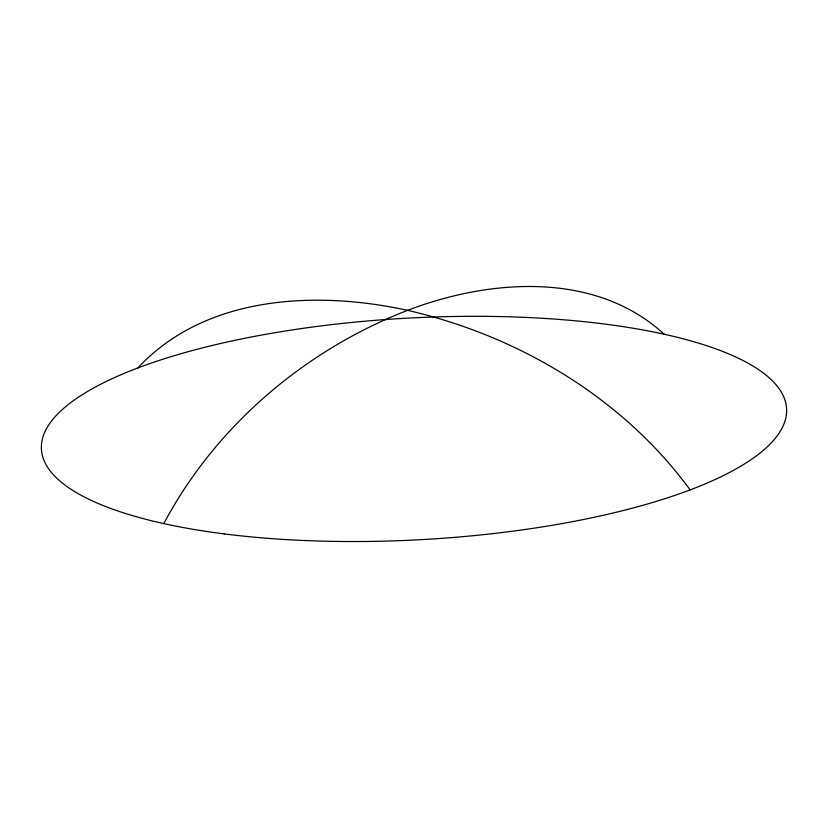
<?xml version="1.0" encoding="UTF-8"?>
<svg xmlns="http://www.w3.org/2000/svg" width="828" height="828" viewBox="0 0 828 828"><rect width="100%" height="100%" fill="white"/><g stroke="black" fill="none" stroke-linecap="round" stroke-linejoin="round"><path stroke-width="1.24" d="M163.809 523.606C215.549 426.058 305.014 350.151 407.583 310.345C489.42 279.026 595.104 270.746 664.191 334.233M137.862 367.953C205.437 295.203 316.368 290.369 407.583 310.345C518.214 335.723 622.563 397.668 690.138 489.886M224.253 533.905A373.117 110.952 -3.1 0 0 786.6 411.713A373.117 110.952 -3.1 0 0 231.147 341.136A373.117 110.952 -3.1 0 0 224.253 533.905"/></g></svg>
